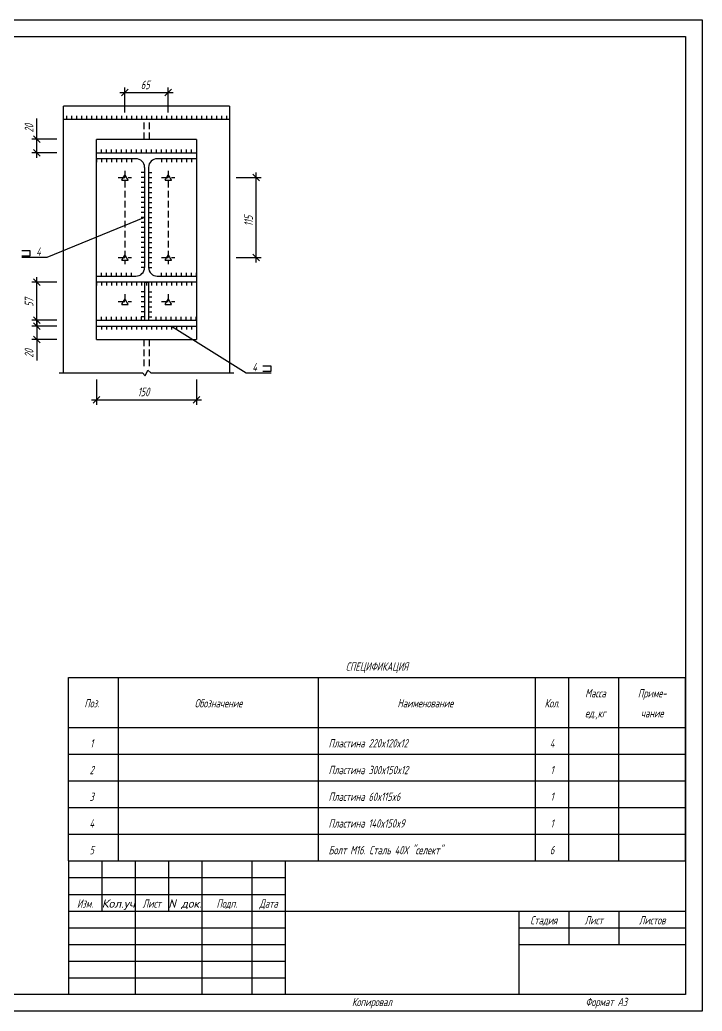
# Model space of a CAD drawing. Extents: x 0 to 420, y 0 to 297.
# Drawn here: x 215.5 to 420, y 0 to 297 of the extents above; entities that cross this region are included whole.
import ezdxf
from ezdxf.enums import TextEntityAlignment as Align

# ---------------------------------------------------------------- set-up
doc = ezdxf.new("R2010")
doc.units = 0
doc.header["$MEASUREMENT"] = 0
doc.linetypes.add('DASHED', pattern=[3, 2, -1])
doc.layers.get('DEFPOINTS').update_dxf_attribs({"linetype": 'CONTINUOUS'})
for name, color, linetype in [('ВЫНОСКИ', 7, 'CONTINUOUS'), ('ПРОФИЛЬ', 7, 'CONTINUOUS'), ('РАЗМЕРЫ', 7, 'CONTINUOUS'), ('СПЕЦИФИКАЦИЯ', 7, 'CONTINUOUS'), ('УЗЕЛ', 7, 'CONTINUOUS'), ('ШТАМП_РАМКА', 7, 'CONTINUOUS')]:
    doc.layers.add(name, color=color, linetype=linetype)
doc.styles.add('SCADOFFICE', font='RomanS', dxfattribs={"width": 0.7, "oblique": 15, "height": 2.5})
doc.dimstyles.new('SCADOFFICE_DIM', dxfattribs={"dimtxt": 2.5, "dimasz": 2, "dimexe": 1.5, "dimexo": 2, "dimgap": 1, "dimtad": 1, "dimdec": 4, "dimlfac": 5, "dimdsep": 46, "dimtxsty": 'SCADOFFICE', "dimblk": 'OBLIQUE', "dimsah": 1, "dimcen": 2.5, "dimdle": 1.5, "dimclrd": 256, "dimclre": 256, "dimclrt": 256, "dimadec": 0, "dimazin": 0, "dimtfac": 1, "dimtdec": 4, "dimtmove": 2, "dimatfit": 3, "dimldrblk": 'OBLIQUE', "dimfxl": 1, "dimtolj": 1, "dimarcsym": 0})

# ---------------------------------------------------------------- blocks, each defined once
blk = doc.blocks.new('_OBLIQUE')
at = {"layer": 'РАЗМЕРЫ', "color": 0, "linetype": 'ByBlock'}
blk.add_line((-0.5, -0.5), (0.5, 0.5), dxfattribs=at)
blk = doc.blocks.new('*D6')
at = {"layer": 'DEFPOINTS', "color": 0}
for p in [(220.5375, 261.2), (228.5375, 261.2), (228.5375, 257.2)]:
    blk.add_point(p, dxfattribs=at)
at = {"layer": 'РАЗМЕРЫ'}
for p, q in [((220.5375, 261.2), (220.5375, 267.45)), ((220.5375, 255.7), (220.5375, 262.7)), ((226.5375, 261.2), (219.0375, 261.2)), ((226.5375, 257.2), (219.0375, 257.2))]:
    blk.add_line(p, q, dxfattribs=at)
at = {"layer": 'РАЗМЕРЫ', "xscale": 2, "yscale": 2, "zscale": 2}
for p, rotation in [((220.5375, 261.2), 90), ((220.5375, 257.2), 270)]:
    blk.add_blockref('_OBLIQUE', p, dxfattribs=dict(at, rotation=rotation))
at = {"layer": 'РАЗМЕРЫ', "style": 'SCADOFFICE', "oblique": 15, "width": 0.676148}
blk.add_text('20', height=2.58819, rotation=90, dxfattribs=at).set_placement((219.515, 263.277))
blk = doc.blocks.new('*D7')
at = {"layer": 'DEFPOINTS', "color": 0}
for p in [(228.5375, 205.2), (220.5375, 201.2), (228.5375, 201.2)]:
    blk.add_point(p, dxfattribs=at)
at = {"layer": 'РАЗМЕРЫ'}
for p, q in [((226.5375, 205.2), (219.0375, 205.2)), ((220.5375, 206.7), (220.5375, 199.7)), ((220.5375, 205.2), (220.5375, 194.95)), ((226.5375, 201.2), (219.0375, 201.2))]:
    blk.add_line(p, q, dxfattribs=at)
at = {"layer": 'РАЗМЕРЫ', "xscale": 2, "yscale": 2, "zscale": 2}
for p, rotation in [((220.5375, 205.2), 90), ((220.5375, 201.2), 270)]:
    blk.add_blockref('_OBLIQUE', p, dxfattribs=dict(at, rotation=rotation))
at = {"layer": 'РАЗМЕРЫ', "style": 'SCADOFFICE', "oblique": 15, "width": 0.676148}
blk.add_text('20', height=2.58819, rotation=90, dxfattribs=at).set_placement((219.515, 195.777))
blk = doc.blocks.new('*D8')
at = {"layer": 'DEFPOINTS', "color": 0}
for p in [(220.5375, 218.4), (228.5375, 218.4), (228.5375, 207)]:
    blk.add_point(p, dxfattribs=at)
at = {"layer": 'РАЗМЕРЫ'}
for p, q in [((220.5375, 205.5), (220.5375, 219.9)), ((226.5375, 218.4), (219.0375, 218.4)), ((226.5375, 207), (219.0375, 207))]:
    blk.add_line(p, q, dxfattribs=at)
at = {"layer": 'РАЗМЕРЫ', "xscale": 2, "yscale": 2, "zscale": 2}
for p, rotation in [((220.5375, 218.4), 90), ((220.5375, 207), 270)]:
    blk.add_blockref('_OBLIQUE', p, dxfattribs=dict(at, rotation=rotation))
at = {"layer": 'РАЗМЕРЫ', "style": 'SCADOFFICE', "oblique": 15, "width": 0.676148}
blk.add_text('57', height=2.5881905, rotation=90, dxfattribs=at).set_placement((219.515, 211.006875))
blk = doc.blocks.new('*D9')
at = {"layer": 'DEFPOINTS', "color": 0}
for p in [(278.3375, 249.8), (286.3375, 249.8), (278.3375, 225.8)]:
    blk.add_point(p, dxfattribs=at)
at = {"layer": 'РАЗМЕРЫ'}
for p, q in [((280.3375, 249.8), (287.8375, 249.8)), ((286.3375, 224.3), (286.3375, 251.3)), ((280.3375, 225.8), (287.8375, 225.8))]:
    blk.add_line(p, q, dxfattribs=at)
at = {"layer": 'РАЗМЕРЫ', "xscale": 2, "yscale": 2, "zscale": 2}
for p, rotation in [((286.3375, 249.8), 90), ((286.3375, 225.8), 270)]:
    blk.add_blockref('_OBLIQUE', p, dxfattribs=dict(at, rotation=rotation))
at = {"layer": 'РАЗМЕРЫ', "style": 'SCADOFFICE', "oblique": 15, "width": 0.676148}
blk.add_text('115', height=2.58819, rotation=90, dxfattribs=at).set_placement((285.315, 235.1435))
blk = doc.blocks.new('*D10')
at = {"layer": 'DEFPOINTS', "color": 0}
for p in [(259.9375, 275.2), (246.9375, 267.2), (259.9375, 267.2)]:
    blk.add_point(p, dxfattribs=at)
at = {"layer": 'РАЗМЕРЫ'}
for p, q in [((246.9375, 269.2), (246.9375, 276.7)), ((259.9375, 269.2), (259.9375, 276.7)), ((245.4375, 275.2), (261.4375, 275.2))]:
    blk.add_line(p, q, dxfattribs=at)
at = {"layer": 'РАЗМЕРЫ', "xscale": 2, "yscale": 2, "zscale": 2, "rotation": 180}
blk.add_blockref('_OBLIQUE', (246.9375, 275.2), dxfattribs=at)
at = {"layer": 'РАЗМЕРЫ', "xscale": 2, "yscale": 2, "zscale": 2}
blk.add_blockref('_OBLIQUE', (259.9375, 275.2), dxfattribs=at)
at = {"layer": 'РАЗМЕРЫ', "style": 'SCADOFFICE', "oblique": 15, "width": 0.676148}
blk.add_text('65', height=2.5881905, dxfattribs=at).set_placement((251.711125, 276.2225))
blk = doc.blocks.new('*D11')
at = {"layer": 'DEFPOINTS', "color": 0}
for p in [(238.4375, 191.2), (268.4375, 191.2), (268.4375, 183.2)]:
    blk.add_point(p, dxfattribs=at)
at = {"layer": 'РАЗМЕРЫ'}
for p, q in [((238.4375, 189.2), (238.4375, 181.7)), ((268.4375, 189.2), (268.4375, 181.7)), ((236.9375, 183.2), (269.9375, 183.2))]:
    blk.add_line(p, q, dxfattribs=at)
at = {"layer": 'РАЗМЕРЫ', "xscale": 2, "yscale": 2, "zscale": 2, "rotation": 180}
blk.add_blockref('_OBLIQUE', (238.4375, 183.2), dxfattribs=at)
at = {"layer": 'РАЗМЕРЫ', "xscale": 2, "yscale": 2, "zscale": 2}
blk.add_blockref('_OBLIQUE', (268.4375, 183.2), dxfattribs=at)
at = {"layer": 'РАЗМЕРЫ', "style": 'SCADOFFICE', "oblique": 15, "width": 0.676148}
blk.add_text('150', height=2.58819, dxfattribs=at).set_placement((250.781, 184.2225))

msp = doc.modelspace()

# ---------------------------------------------------------------- linework, layer by layer
at = {"layer": 'ВЫНОСКИ', "linetype": 'Continuous'}
for p, q in [((252.8375, 237.8), (223.5375, 225.8)), ((218.5375, 227.8), (216.0375, 227.8)), ((216.0375, 226.3), (218.5375, 226.3)), ((223.5375, 225.8), (216.0375, 225.8)), ((218.5375, 226.3), (218.5375, 227.8)), ((260.9375, 205.2), (283.3375, 191.2)), ((290.8375, 193.2), (288.3375, 193.2)), ((290.8375, 191.7), (290.8375, 193.2)), ((283.3375, 191.2), (290.8375, 191.2)), ((288.3375, 191.7), (290.8375, 191.7))]:
    msp.add_line(p, q, dxfattribs=at)
at = {"layer": 'ПРОФИЛЬ', "linetype": 'Continuous'}
for p, q in [((238.4375, 257.2), (268.4375, 257.2)), ((238.4375, 255.4), (238.4375, 257.2)), ((268.4375, 257.2), (268.4375, 255.4)), ((250.2375, 255.4), (238.4375, 255.4)), ((252.8375, 252.8), (252.8375, 222.8)), ((254.0375, 252.8), (254.0375, 222.8)), ((268.4375, 255.4), (256.6375, 255.4)), ((238.4375, 218.4), (238.4375, 220.2)), ((238.4375, 220.2), (250.2375, 220.2)), ((256.6375, 220.2), (268.4375, 220.2)), ((268.4375, 220.2), (268.4375, 218.4)), ((268.4375, 218.4), (238.4375, 218.4))]:
    msp.add_line(p, q, dxfattribs=at)
for centre, start, end in [((250.2375, 252.8), 0, 89.9), ((256.6375, 252.8), 90, 179.9), ((250.2375, 222.8), 270, 359.9), ((256.6375, 222.8), 180, 269.9)]:
    msp.add_arc(centre, 2.6, start, end, dxfattribs=at)
at = {"layer": 'СПЕЦИФИКАЦИЯ', "linetype": 'Continuous'}
for p, q in [((230, 100), (415, 100)), ((230, 45), (230, 100)), ((245, 45), (245, 100)), ((305, 45), (305, 100)), ((370, 45), (370, 100)), ((380, 45), (380, 100)), ((395, 45), (395, 100)), ((415, 45), (415, 100)), ((230, 85), (415, 85)), ((230, 77), (415, 77)), ((230, 69), (415, 69)), ((230, 61), (415, 61)), ((230, 53), (415, 53)), ((230, 45), (415, 45))]:
    msp.add_line(p, q, dxfattribs=at)
at = {"layer": 'УЗЕЛ', "linetype": 'Continuous'}
for p, q in [((229.5375, 267.2), (229.5375, 268.2)), ((231.0375, 267.2), (231.0375, 268.2)), ((232.5375, 267.2), (232.5375, 268.2)), ((234.0375, 267.2), (234.0375, 268.2)), ((235.5375, 267.2), (235.5375, 268.2)), ((237.0375, 267.2), (237.0375, 268.2)), ((238.5375, 267.2), (238.5375, 268.2)), ((240.0375, 267.2), (240.0375, 268.2)), ((241.5375, 267.2), (241.5375, 268.2)), ((243.0375, 267.2), (243.0375, 268.2)), ((244.5375, 267.2), (244.5375, 268.2)), ((246.0375, 267.2), (246.0375, 268.2)), ((247.5375, 267.2), (247.5375, 268.2)), ((249.0375, 267.2), (249.0375, 268.2)), ((250.5375, 267.2), (250.5375, 268.2)), ((252.0375, 267.2), (252.0375, 268.2)), ((253.5375, 267.2), (253.5375, 268.2)), ((255.0375, 267.2), (255.0375, 268.2)), ((256.5375, 267.2), (256.5375, 268.2)), ((258.0375, 267.2), (258.0375, 268.2)), ((259.5375, 267.2), (259.5375, 268.2)), ((261.0375, 267.2), (261.0375, 268.2)), ((262.5375, 267.2), (262.5375, 268.2)), ((264.0375, 267.2), (264.0375, 268.2)), ((265.5375, 267.2), (265.5375, 268.2)), ((267.0375, 267.2), (267.0375, 268.2)), ((268.5375, 267.2), (268.5375, 268.2)), ((270.0375, 267.2), (270.0375, 268.2)), ((271.5375, 267.2), (271.5375, 268.2)), ((273.0375, 267.2), (273.0375, 268.2)), ((274.5375, 267.2), (274.5375, 268.2)), ((276.0375, 267.2), (276.0375, 268.2)), ((277.5375, 267.2), (277.5375, 268.2)), ((238.4375, 257.2), (238.4375, 258.2)), ((239.9375, 257.2), (239.9375, 258.2)), ((241.4375, 257.2), (241.4375, 258.2)), ((242.9375, 257.2), (242.9375, 258.2)), ((244.4375, 257.2), (244.4375, 258.2)), ((245.9375, 257.2), (245.9375, 258.2)), ((247.4375, 257.2), (247.4375, 258.2)), ((248.9375, 257.2), (248.9375, 258.2)), ((250.4375, 257.2), (250.4375, 258.2)), ((251.9375, 257.2), (251.9375, 258.2)), ((253.4375, 257.2), (253.4375, 258.2)), ((254.9375, 257.2), (254.9375, 258.2)), ((256.4375, 257.2), (256.4375, 258.2)), ((257.9375, 257.2), (257.9375, 258.2)), ((259.4375, 257.2), (259.4375, 258.2)), ((260.9375, 257.2), (260.9375, 258.2)), ((262.4375, 257.2), (262.4375, 258.2)), ((263.9375, 257.2), (263.9375, 258.2)), ((265.4375, 257.2), (265.4375, 258.2)), ((266.9375, 257.2), (266.9375, 258.2)), ((238.4375, 255.4), (238.4375, 254.4)), ((239.9375, 255.4), (239.9375, 254.4)), ((241.4375, 255.4), (241.4375, 254.4)), ((242.9375, 255.4), (242.9375, 254.4)), ((244.4375, 255.4), (244.4375, 254.4)), ((245.9375, 255.4), (245.9375, 254.4)), ((247.4375, 255.4), (247.4375, 254.4)), ((248.9375, 255.4), (248.9375, 254.4)), ((257.9375, 255.4), (257.9375, 254.4)), ((259.4375, 255.4), (259.4375, 254.4)), ((260.9375, 255.4), (260.9375, 254.4)), ((262.4375, 255.4), (262.4375, 254.4)), ((263.9375, 255.4), (263.9375, 254.4)), ((265.4375, 255.4), (265.4375, 254.4)), ((266.9375, 255.4), (266.9375, 254.4)), ((268.4375, 255.4), (268.4375, 254.4)), ((252.8375, 251.3), (251.8375, 251.3)), ((252.8375, 249.8), (251.8375, 249.8)), ((254.0375, 251.3), (255.0375, 251.3)), ((254.0375, 249.8), (255.0375, 249.8)), ((252.8375, 248.3), (251.8375, 248.3)), ((252.8375, 246.8), (251.8375, 246.8)), ((254.0375, 248.3), (255.0375, 248.3)), ((254.0375, 246.8), (255.0375, 246.8)), ((252.8375, 245.3), (251.8375, 245.3)), ((252.8375, 243.8), (251.8375, 243.8)), ((254.0375, 245.3), (255.0375, 245.3)), ((254.0375, 243.8), (255.0375, 243.8)), ((252.8375, 242.3), (251.8375, 242.3)), ((252.8375, 240.8), (251.8375, 240.8)), ((254.0375, 242.3), (255.0375, 242.3)), ((254.0375, 240.8), (255.0375, 240.8)), ((252.8375, 239.3), (251.8375, 239.3)), ((252.8375, 237.8), (251.8375, 237.8)), ((254.0375, 239.3), (255.0375, 239.3)), ((254.0375, 237.8), (255.0375, 237.8)), ((252.8375, 236.3), (251.8375, 236.3)), ((252.8375, 234.8), (251.8375, 234.8)), ((254.0375, 236.3), (255.0375, 236.3)), ((254.0375, 234.8), (255.0375, 234.8)), ((252.8375, 233.3), (251.8375, 233.3)), ((252.8375, 231.8), (251.8375, 231.8)), ((254.0375, 233.3), (255.0375, 233.3)), ((254.0375, 231.8), (255.0375, 231.8)), ((252.8375, 230.3), (251.8375, 230.3)), ((252.8375, 228.8), (251.8375, 228.8)), ((254.0375, 230.3), (255.0375, 230.3)), ((254.0375, 228.8), (255.0375, 228.8)), ((252.8375, 227.3), (251.8375, 227.3)), ((252.8375, 225.8), (251.8375, 225.8)), ((254.0375, 227.3), (255.0375, 227.3)), ((254.0375, 225.8), (255.0375, 225.8)), ((252.8375, 224.3), (251.8375, 224.3)), ((252.8375, 222.8), (251.8375, 222.8)), ((254.0375, 224.3), (255.0375, 224.3)), ((254.0375, 222.8), (255.0375, 222.8)), ((238.4375, 220.2), (238.4375, 221.2)), ((239.9375, 220.2), (239.9375, 221.2)), ((241.4375, 220.2), (241.4375, 221.2)), ((242.9375, 220.2), (242.9375, 221.2)), ((244.4375, 220.2), (244.4375, 221.2)), ((245.9375, 220.2), (245.9375, 221.2)), ((247.4375, 220.2), (247.4375, 221.2)), ((248.9375, 220.2), (248.9375, 221.2)), ((257.9375, 220.2), (257.9375, 221.2)), ((259.4375, 220.2), (259.4375, 221.2)), ((260.9375, 220.2), (260.9375, 221.2)), ((262.4375, 220.2), (262.4375, 221.2)), ((263.9375, 220.2), (263.9375, 221.2)), ((265.4375, 220.2), (265.4375, 221.2)), ((266.9375, 220.2), (266.9375, 221.2)), ((268.4375, 220.2), (268.4375, 221.2)), ((238.4375, 218.4), (238.4375, 217.4)), ((239.9375, 218.4), (239.9375, 217.4)), ((241.4375, 218.4), (241.4375, 217.4)), ((242.9375, 218.4), (242.9375, 217.4)), ((244.4375, 218.4), (244.4375, 217.4)), ((245.9375, 218.4), (245.9375, 217.4)), ((247.4375, 218.4), (247.4375, 217.4)), ((248.9375, 218.4), (248.9375, 217.4)), ((250.4375, 218.4), (250.4375, 217.4)), ((251.9375, 218.4), (251.9375, 217.4)), ((253.4375, 218.4), (253.4375, 217.4)), ((254.9375, 218.4), (254.9375, 217.4)), ((256.4375, 218.4), (256.4375, 217.4)), ((257.9375, 218.4), (257.9375, 217.4)), ((259.4375, 218.4), (259.4375, 217.4)), ((260.9375, 218.4), (260.9375, 217.4)), ((262.4375, 218.4), (262.4375, 217.4)), ((263.9375, 218.4), (263.9375, 217.4)), ((265.4375, 218.4), (265.4375, 217.4)), ((266.9375, 218.4), (266.9375, 217.4)), ((252.8375, 215.5), (251.8375, 215.5)), ((252.8375, 214), (251.8375, 214)), ((254.0375, 215.5), (255.0375, 215.5)), ((254.0375, 214), (255.0375, 214)), ((252.8375, 212.5), (251.8375, 212.5)), ((252.8375, 211), (251.8375, 211)), ((254.0375, 212.5), (255.0375, 212.5)), ((254.0375, 211), (255.0375, 211)), ((239.9375, 207), (239.9375, 208)), ((241.4375, 207), (241.4375, 208)), ((242.9375, 207), (242.9375, 208)), ((244.4375, 207), (244.4375, 208)), ((245.9375, 207), (245.9375, 208)), ((247.4375, 207), (247.4375, 208)), ((248.9375, 207), (248.9375, 208)), ((250.4375, 207), (250.4375, 208)), ((252.8375, 209.5), (251.8375, 209.5)), ((252.8375, 208), (251.8375, 208)), ((251.9375, 207), (251.9375, 208)), ((254.0375, 209.5), (255.0375, 209.5)), ((254.0375, 208), (255.0375, 208)), ((256.3375, 207), (256.3375, 208)), ((257.8375, 207), (257.8375, 208)), ((259.3375, 207), (259.3375, 208)), ((260.8375, 207), (260.8375, 208)), ((262.3375, 207), (262.3375, 208)), ((263.8375, 207), (263.8375, 208)), ((265.3375, 207), (265.3375, 208)), ((266.8375, 207), (266.8375, 208)), ((268.3375, 207), (268.3375, 208)), ((239.9375, 205.2), (239.9375, 204.2)), ((241.4375, 205.2), (241.4375, 204.2)), ((242.9375, 205.2), (242.9375, 204.2)), ((244.4375, 205.2), (244.4375, 204.2)), ((245.9375, 205.2), (245.9375, 204.2)), ((247.4375, 205.2), (247.4375, 204.2)), ((248.9375, 205.2), (248.9375, 204.2)), ((250.4375, 205.2), (250.4375, 204.2)), ((251.9375, 205.2), (251.9375, 204.2)), ((253.4375, 205.2), (253.4375, 204.2)), ((254.9375, 205.2), (254.9375, 204.2)), ((256.4375, 205.2), (256.4375, 204.2)), ((257.9375, 205.2), (257.9375, 204.2)), ((259.4375, 205.2), (259.4375, 204.2)), ((260.9375, 205.2), (260.9375, 204.2)), ((262.4375, 205.2), (262.4375, 204.2)), ((263.9375, 205.2), (263.9375, 204.2)), ((265.4375, 205.2), (265.4375, 204.2)), ((266.9375, 205.2), (266.9375, 204.2)), ((227.2875, 191.2), (252.1875, 191.2)), ((252.1875, 191.2), (253.020833, 190.366667)), ((253.020833, 190.366667), (253.854167, 192.033333)), ((253.854167, 192.033333), (254.6875, 191.2)), ((254.6875, 191.2), (279.5875, 191.2))]:
    msp.add_line(p, q, dxfattribs=at)
at = {"layer": 'УЗЕЛ', "linetype": 'DASHED'}
for p, q in [((252.6375, 266.2), (252.6375, 261.2)), ((254.2375, 266.2), (254.2375, 261.2)), ((244.9375, 249.8), (248.9375, 249.8)), ((246.9375, 251.8), (246.9375, 223.8)), ((257.9375, 249.8), (261.9375, 249.8)), ((259.9375, 251.8), (259.9375, 223.8)), ((244.9375, 225.8), (248.9375, 225.8)), ((257.9375, 225.8), (261.9375, 225.8)), ((246.9375, 214.8), (246.9375, 212.4)), ((259.9375, 214.8), (259.9375, 212.4)), ((244.9375, 212.6), (248.9375, 212.6)), ((257.9375, 212.6), (261.9375, 212.6)), ((252.6375, 201.2), (252.6375, 192.2)), ((254.2375, 201.2), (254.2375, 192.2))]:
    msp.add_line(p, q, dxfattribs=at)
at = {"layer": 'УЗЕЛ', "linetype": 'Continuous', "const_width": 0.4}
for points in [[(228.5375, 271.2), (278.3375, 271.2)], [(228.5375, 267.2), (228.5375, 271.2)], [(278.3375, 271.2), (278.3375, 267.2)], [(278.3375, 267.2), (228.5375, 267.2)], [(228.5375, 191.2), (228.5375, 267.2)], [(278.3375, 191.2), (278.3375, 267.2)], [(238.4375, 261.2), (268.4375, 261.2)], [(238.4375, 201.2), (238.4375, 261.2)], [(268.4375, 261.2), (268.4375, 201.2)], [(246.9375, 250.6), (245.9375, 248.9)], [(247.9375, 248.9), (246.9375, 250.6)], [(259.9375, 250.6), (258.9375, 248.9)], [(260.9375, 248.9), (259.9375, 250.6)], [(245.9375, 248.9), (247.9375, 248.9)], [(258.9375, 248.9), (260.9375, 248.9)], [(246.9375, 226.6), (245.9375, 224.9)], [(247.9375, 224.9), (246.9375, 226.6)], [(259.9375, 226.6), (258.9375, 224.9)], [(260.9375, 224.9), (259.9375, 226.6)], [(245.9375, 224.9), (247.9375, 224.9)], [(258.9375, 224.9), (260.9375, 224.9)], [(252.8375, 218.4), (254.0375, 218.4)], [(252.8375, 207), (252.8375, 218.4)], [(254.0375, 218.4), (254.0375, 207)], [(246.9375, 213.4), (245.9375, 211.7)], [(245.9375, 211.7), (247.9375, 211.7)], [(247.9375, 211.7), (246.9375, 213.4)], [(259.9375, 213.4), (258.9375, 211.7)], [(258.9375, 211.7), (260.9375, 211.7)], [(260.9375, 211.7), (259.9375, 213.4)], [(238.4375, 207), (268.4375, 207)], [(238.4375, 205.2), (238.4375, 207)], [(268.4375, 205.2), (238.4375, 205.2)], [(254.0375, 207), (252.8375, 207)], [(268.4375, 207), (268.4375, 205.2)], [(268.4375, 201.2), (238.4375, 201.2)]]:
    msp.add_lwpolyline(points, dxfattribs=at)
at = {"layer": 'ШТАМП_РАМКА', "linetype": 'Continuous'}
for p, q in [((0, 297), (420, 297)), ((420, 297), (420, 0)), ((20, 292), (415, 292)), ((415, 292), (415, 5)), ((230, 45), (415, 45)), ((230, 45), (230, 5)), ((240, 45), (240, 30)), ((250, 45), (250, 5)), ((260, 45), (260, 30)), ((270, 45), (270, 5)), ((285, 45), (285, 5)), ((295, 45), (295, 5)), ((230, 40), (295, 40)), ((230, 35), (295, 35)), ((230, 30), (295, 30)), ((295, 30), (415, 30)), ((365, 30), (365, 5)), ((380, 30), (380, 20)), ((395, 30), (395, 20)), ((230, 25), (295, 25)), ((365, 25), (415, 25)), ((230, 20), (295, 20)), ((365, 20), (415, 20)), ((230, 15), (295, 15)), ((230, 10), (295, 10)), ((415, 5), (20, 5)), ((420, 0), (0, 0))]:
    msp.add_line(p, q, dxfattribs=at)

# ---------------------------------------------------------------- texts
at = {"layer": 'ВЫНОСКИ', "style": 'SCADOFFICE', "oblique": 15, "width": 0.7}
for p in [(221.0375, 226.3), (285.8375, 191.7)]:
    msp.add_text('4', height=2.5, dxfattribs=at).set_placement(p, align=Align.CENTER)
at = {"layer": 'СПЕЦИФИКАЦИЯ', "style": 'SCADOFFICE', "oblique": 15, "width": 0.7}
for s, p in [('СПЕЦИФИКАЦИЯ', (322.5, 102)), ('Масса', (388, 94)), ('Приме-', (405, 94)), ('Поз.', (237, 91)), ('Обозначение', (275, 91)), ('Наименование', (337, 91)), ('Кол.', (375, 91)), ('ед.,кг', (388, 88)), ('чание', (405, 88)), ('1', (237, 79)), ('4', (375, 79)), ('2', (237, 71)), ('1', (375, 71)), ('3', (237, 63)), ('1', (375, 63)), ('4', (237, 55)), ('1', (375, 55)), ('5', (237, 47)), ('6', (375, 47))]:
    msp.add_text(s, height=2.5, dxfattribs=at).set_placement(p, align=Align.CENTER)
for s, p in [('Пластина 220x120x12', (308, 79)), ('Пластина 300x150x12', (308, 71)), ('Пластина 60x115x6', (308, 63)), ('Пластина 140x150x9', (308, 55)), ('Болт M16. Сталь 40Х "селект"', (308, 47))]:
    msp.add_text(s, height=2.5, dxfattribs=at).set_placement(p)
at = {"layer": 'ШТАМП_РАМКА', "style": 'SCADOFFICE', "oblique": 15, "width": 0.7}
for s, p in [('Изм.', (235, 31)), ('Лист', (255, 31)), ('Подп.', (277.5, 31)), ('Дата', (290, 31)), ('Стадия', (372.5, 26)), ('Лист', (387.5, 26)), ('Листов', (405, 26))]:
    msp.add_text(s, height=2.5, dxfattribs=at).set_placement(p, align=Align.CENTER)
at = {"layer": 'ШТАМП_РАМКА', "style": 'SCADOFFICE', "oblique": 15}
for s, width, p, p2 in [('Кол.уч', 0.848485, (240, 31), (250, 31)), ('N док.', 0.815534, (260, 31), (270, 31))]:
    msp.add_text(s, height=2.5, dxfattribs=dict(at, width=width)).set_placement(p, p2, align=Align.FIT)
at = {"layer": 'ШТАМП_РАМКА', "style": 'SCADOFFICE', "oblique": 15, "width": 0.7}
for s, p in [('Копировал', (315, 1.5)), ('Формат А3', (385, 1.5))]:
    msp.add_text(s, height=2.5, dxfattribs=at).set_placement(p)

# ---------------------------------------------------------------- dimensions: what is measured, and where the dimension line sits
at = {"layer": 'РАЗМЕРЫ'}
for base, p1, p2, picture, middle in [((259.9375, 275.2), (246.9375, 267.2), (259.9375, 267.2), '*D10', (253.4375, 275.2)), ((268.4375, 183.2), (238.4375, 191.2), (268.4375, 191.2), '*D11', (253.4375, 183.2))]:
    dim = msp.add_linear_dim(base=base, p1=p1, p2=p2, dimstyle='SCADOFFICE_DIM', dxfattribs=at)
    dim.commit()
    dim.dimension.update_dxf_attribs({"geometry": picture, "text_midpoint": middle})
for base, p1, p2, picture, middle in [((220.5375, 261.2), (228.5375, 257.2), (228.5375, 261.2), '*D6', (220.5375, 264.95)), ((220.5375, 201.2), (228.5375, 205.2), (228.5375, 201.2), '*D7', (220.5375, 197.45))]:
    dim = msp.add_linear_dim(base=base, p1=p1, p2=p2, angle=90, dimstyle='SCADOFFICE_DIM', dxfattribs=at)
    dim.commit()
    dim.dimension.update_dxf_attribs({"geometry": picture, "text_midpoint": middle, "dimtype": 160})
for base, p1, p2, picture, middle in [((286.3375, 249.8), (278.3375, 225.8), (278.3375, 249.8), '*D9', (286.3375, 237.8)), ((220.5375, 218.4), (228.5375, 207), (228.5375, 218.4), '*D8', (220.5375, 212.7))]:
    dim = msp.add_linear_dim(base=base, p1=p1, p2=p2, angle=90, dimstyle='SCADOFFICE_DIM', dxfattribs=at)
    dim.commit()
    dim.dimension.update_dxf_attribs({"geometry": picture, "text_midpoint": middle})

doc.saveas('drawing.dxf')
